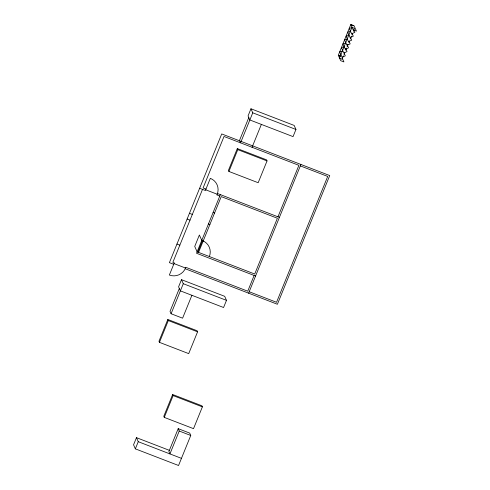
<?xml version="1.0" encoding="UTF-8"?>
<svg xmlns="http://www.w3.org/2000/svg" width="490" height="490" viewBox="0 0 490 490"><rect width="100%" height="100%" fill="white"/><g stroke="black" fill="none" stroke-linecap="round" stroke-linejoin="round"><path stroke-width="0.73" d="M202.511 189.391L172.86 262.328L174.299 262.879L169.362 275.037A12.458 12.238 -23.9 0 0 185.532 268.036L174.011 263.596M181.496 279.674L178.587 286.822L180.375 290.864L223.575 307.512L226.484 300.364L224.696 296.321L181.496 279.674L183.285 283.71L226.484 300.364M250.96 108.774L248.056 115.928L249.845 119.964L293.045 136.612L295.954 129.464L294.159 125.428L250.96 108.774L252.754 112.816L295.954 129.464M179.328 288.494L170.024 311.377L171.077 313.741L182.592 318.182L191.896 295.305M248.798 117.594L239.494 140.477L240.541 142.847L252.754 112.816M167.831 319.474L158.968 341.267L159.446 342.345L188.711 353.621L197.568 331.828L197.09 330.75L167.831 319.474L168.309 320.552L197.568 331.828M237.301 148.574L228.438 170.373L228.916 171.451L258.175 182.727L267.038 160.928L266.56 159.856L237.301 148.574L237.779 149.652L267.038 160.928M159.446 342.345L168.309 320.552M171.077 313.741L183.285 283.71M228.916 171.451L237.779 149.652M220.371 194.622L196.539 253.257L255.578 276.011M197.838 252.105L202.486 240.664A12.458 12.238 -23.9 0 1 209.359 256.546M198.56 252.381L221.229 196.606L277.389 218.252L254.72 274.026L197.121 251.823L194.732 246.439L199.381 234.998L201.77 240.382L203.209 240.939M252.062 147.288L261.366 124.405M169.754 450.488L136.465 437.662L133.562 444.81L135.35 448.852L178.55 465.5L190.757 435.469L189.71 433.099L178.189 428.658L168.885 451.541L169.938 453.912L179.236 431.029L178.189 428.658M135.35 448.852L138.26 441.698L136.465 437.662M172.645 394.511L163.789 416.304L164.266 417.382L193.525 428.658L202.382 406.865L201.905 405.787L172.645 394.511L173.123 395.589L202.382 406.865M164.266 417.382L173.123 395.589M254.139 275.454L247.744 291.189L185.82 267.32L185.238 268.753L277.401 304.272L329.721 175.561L221.719 133.935L169.399 262.646L173.723 264.312M277.971 216.819L298.9 165.338L224.022 136.477L203.093 187.958L205.971 189.073M343.398 55.787L341.977 59.284L339.497 57.973L352.01 27.195L354.49 28.5L353.351 31.299M343.968 54.39L344.819 52.289M345.671 50.188L346.528 48.093M347.091 46.691L347.949 44.596M348.8 42.495L349.37 41.093M350.221 38.998L351.361 36.199M351.93 34.796L352.5 33.4M248.602 293.173L300.921 164.462M351.998 27.618L349.229 28.402L351.618 33.785L354.827 32.395L353.731 29.915M350.662 31.354L347.692 32.193L350.074 37.583L353.284 36.193L352.188 33.712M349.039 35.347L346.069 36.187L348.451 41.57L351.667 40.18L350.564 37.706M347.747 38.992L344.562 39.892L346.945 45.276L350.16 43.886L349.058 41.405M345.713 43.077L342.945 43.861L345.334 49.245L348.543 47.855L347.171 44.755M344.194 46.807L341.432 47.585L343.821 52.975L347.03 51.585L345.658 48.486M342.675 51.015L339.699 51.854L342.081 57.244L345.297 55.854L344.194 53.373M340.244 56.032L338.302 55.284L350.816 24.5L354.056 25.75L356.438 31.133L353.204 29.884L350.816 24.5L353.296 25.811M300.339 165.896L327.7 176.437L276.544 302.287L249.183 291.74M279.41 217.376L217.493 193.513L216.911 194.94L219.79 196.049M205.678 189.783L217.199 194.224A12.458 12.238 -23.9 0 0 210.333 178.342L205.39 190.5L199.632 188.282M213.107 212.495L214.547 213.052M189.459 213.309L192.337 214.418M208.452 223.936L209.892 224.494M187.131 219.03L190.01 220.139M176.957 244.057L179.836 245.165M179.236 431.029L190.757 435.469M138.26 441.698L181.459 458.352M340.164 56.264L338.302 55.284L340.691 60.668L343.925 61.918L342.136 57.875"/></g></svg>
